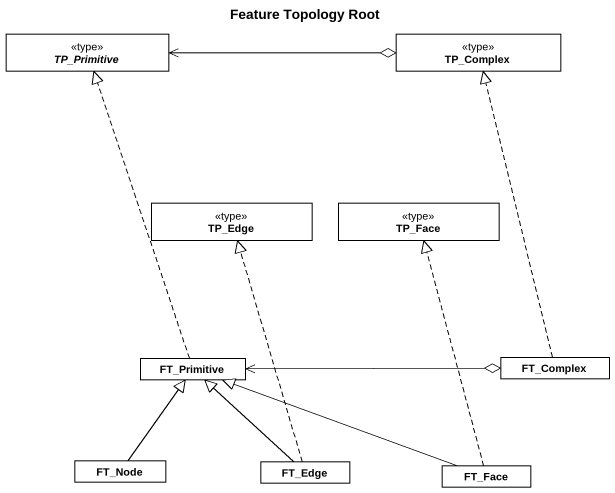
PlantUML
@startuml
title Feature Topology Root
hide circle
hide empty members
abstract class TP_Primitive <<type>>
class TP_Complex <<type>>
class TP_Edge <<type>>
class TP_Face <<type>>
class FT_Primitive
class FT_Complex
class FT_Node
class FT_Edge
class FT_Face
TP_Primitive <-right-o TP_Complex
FT_Primitive .up.|> TP_Primitive
FT_Primitive <-right-o FT_Complex
FT_Complex .up.|> TP_Complex
FT_Node -up-|> FT_Primitive
FT_Edge .up.|> TP_Edge
FT_Edge -up-|> FT_Primitive
FT_Face .up.|> TP_Face
FT_Face -left-|> FT_Primitive
@enduml
